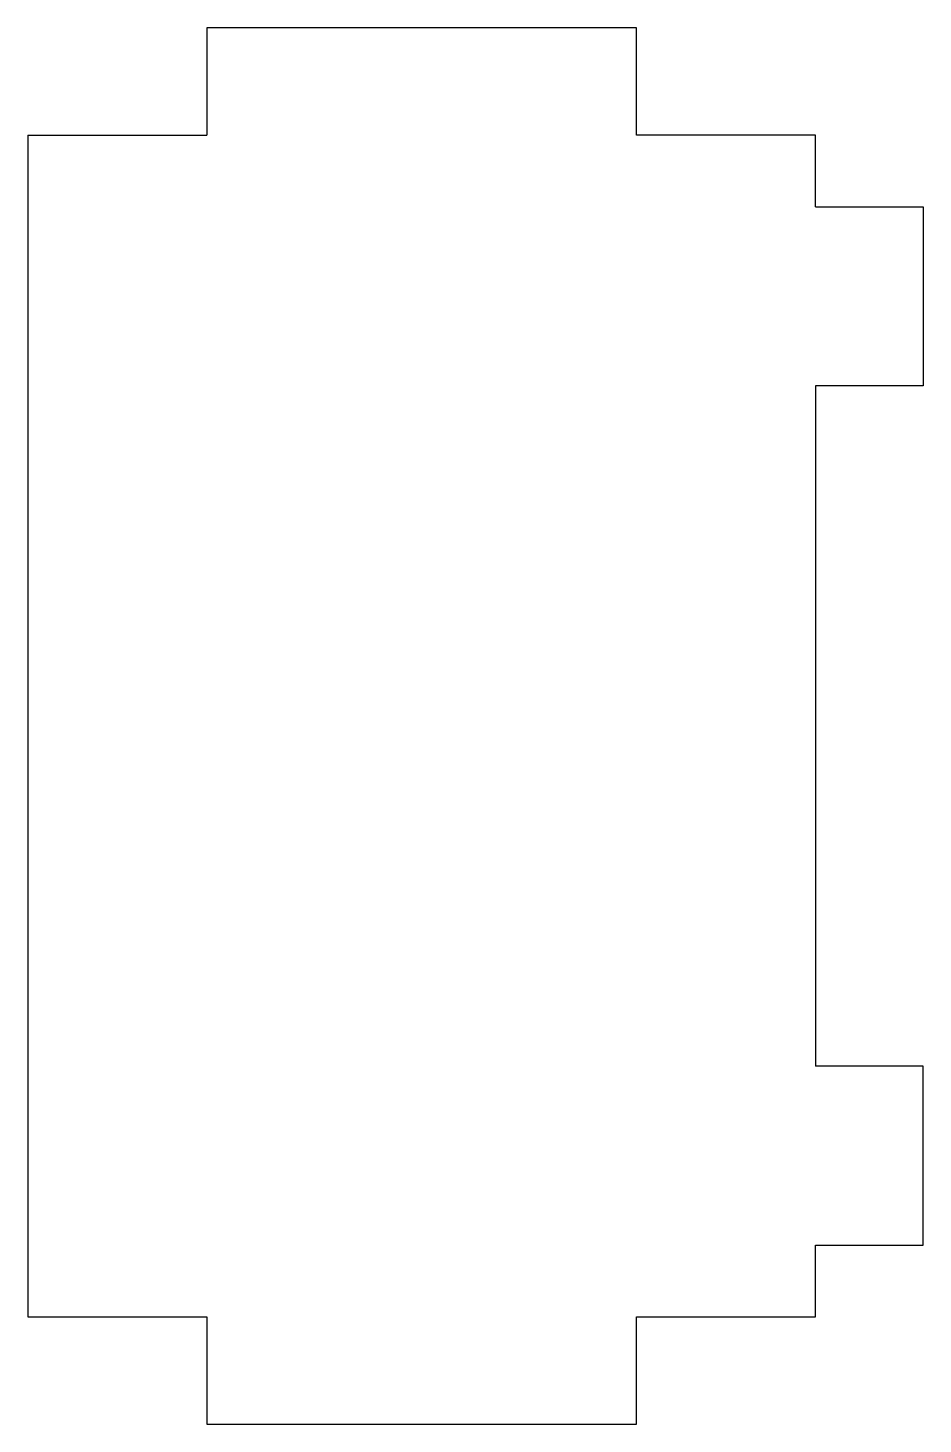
# Model space of a CAD drawing. Header units: millimetres. Extents: x 1.5 to 26.5, y 1.5 to 40.5.
import ezdxf

# ---------------------------------------------------------------- set-up
doc = ezdxf.new("R2010")
doc.units = ezdxf.units.MM
doc.layers.get('0').update_dxf_attribs({"lineweight": 25, "true_color": 0xffffff})

msp = doc.modelspace()

# ---------------------------------------------------------------- linework, layer by layer
for p, q in [((18.5, 40.5), (6.5, 40.5)), ((6.5, 40.5), (6.5, 37.5)), ((18.5, 37.5), (18.5, 40.5)), ((1.5, 37.5), (1.5, 4.5)), ((1.5, 37.5), (6.5, 37.5)), ((23.5, 37.5), (18.5, 37.5)), ((23.5, 35.5), (23.5, 37.5)), ((23.5, 35.5), (26.5, 35.5)), ((26.5, 35.5), (26.5, 30.5)), ((26.5, 30.5), (23.5, 30.5)), ((23.5, 30.5), (23.5, 11.5)), ((26.5, 11.5), (23.5, 11.5)), ((26.5, 6.5), (26.5, 11.5)), ((23.5, 6.5), (26.5, 6.5)), ((23.5, 4.5), (23.5, 6.5)), ((1.5, 4.5), (6.5, 4.5)), ((6.5, 4.5), (6.5, 1.5)), ((18.5, 1.5), (18.5, 4.5)), ((18.5, 4.5), (23.5, 4.5)), ((6.5, 1.5), (18.5, 1.5))]:
    msp.add_line(p, q)

doc.saveas('drawing.dxf')
